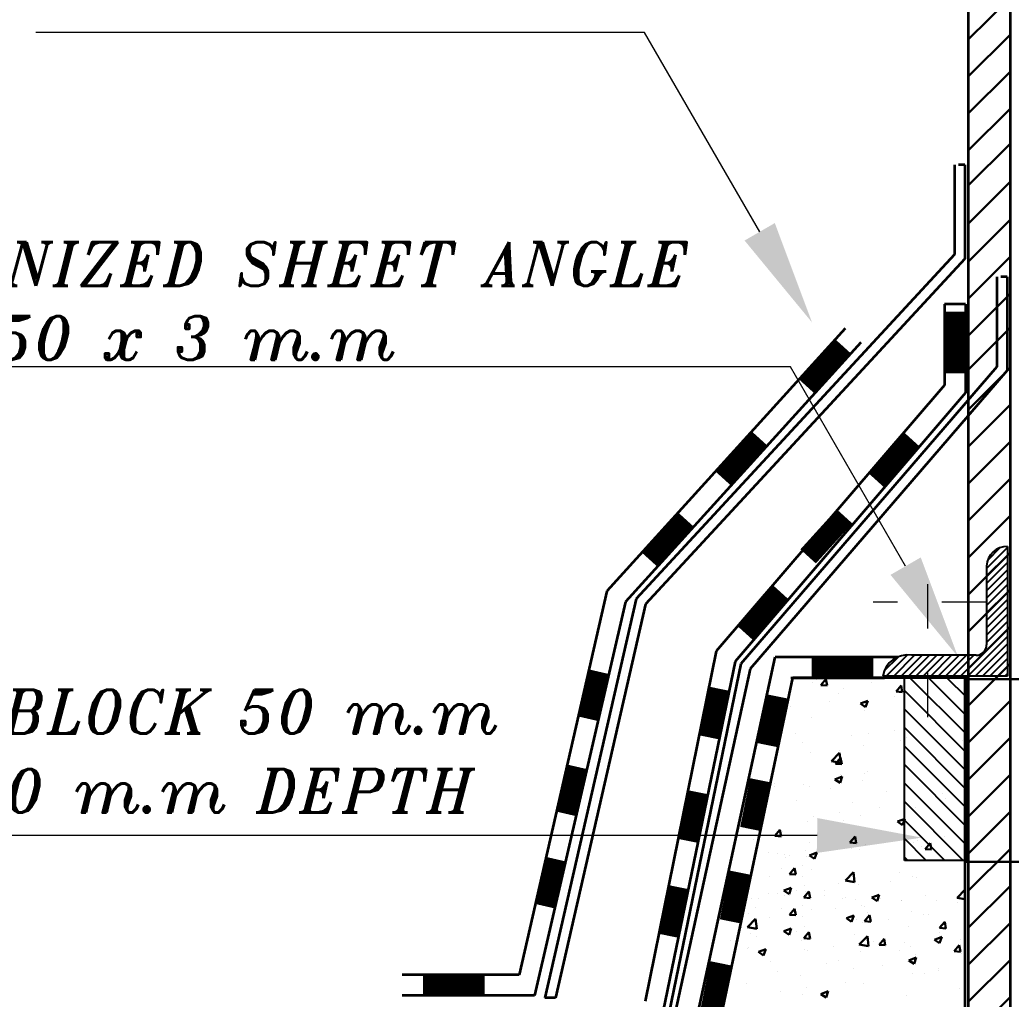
# Model space of a CAD drawing. Extents: x 594 to 813, y 174 to 240.
# Drawn here: x 622.821 to 625.056, y 225.245 to 227.453 of the extents above; entities that cross this region are included whole.
import ezdxf

# ---------------------------------------------------------------- set-up
doc = ezdxf.new("R2010")
doc.units = 0
doc.header["$MEASUREMENT"] = 0
doc.header["$PDMODE"] = 35
doc.header["$PDSIZE"] = 0.5
doc.linetypes.add('CENTER', pattern=[50.8, 31.75, -6.35, 6.35, -6.35])
doc.layers.get('0').update_dxf_attribs({"linetype": 'CONTINUOUS', "lineweight": 30})
doc.layers.get('Defpoints').update_dxf_attribs({"linetype": 'CONTINUOUS'})
for name, color, linetype, lineweight in [('3', 3, 'CONTINUOUS', 25), ('5', 5, 'CONTINUOUS', 35), ('AC.REF(S). PIPING', 3, 'CONTINUOUS', 30), ('text', 72, 'CONTINUOUS', 15)]:
    doc.layers.add(name, color=color, linetype=linetype, lineweight=lineweight)
doc.layers.add('Duct', color=4, linetype='CONTINUOUS')
doc.styles.add('ROMANC', font='italict.shx')
doc.dimstyles.get("Standard").update_dxf_attribs({"dimtxt": 0.12, "dimasz": 0.05, "dimexe": 0.18, "dimexo": 0.0625, "dimgap": 0.09, "dimtad": 0, "dimtih": 1, "dimtoh": 1, "dimzin": 0, "dimdsep": 46, "dimtxsty": 'Standard', "dimblk": 'DOT', "dimcen": 0.09, "dimadec": 0, "dimazin": 0, "dimtfac": 1, "dimtofl": 0, "dimtmove": 0, "dimatfit": 3, "dimldrblk": 'DOT', "dimfxl": 1, "dimtolj": 1, "dimtzin": 0, "dimarcsym": 0})

# ---------------------------------------------------------------- blocks, each defined once
blk = doc.blocks.new('*X223')
at = {"color": 0}
for p, q in [((471.437, 168.795), (472.437, 169.795)), ((471.49, 169.202), (472.087, 169.798)), ((471.437, 168.441), (472.437, 169.441)), ((471.437, 168.088), (472.437, 169.088)), ((471.437, 167.734), (472.437, 168.734)), ((471.437, 167.381), (472.437, 168.381)), ((471.437, 167.027), (472.437, 168.027)), ((471.437, 166.674), (472.437, 167.674)), ((471.437, 166.32), (472.437, 167.32)), ((471.437, 165.967), (472.437, 166.967)), ((471.437, 165.613), (472.437, 166.613)), ((471.437, 165.259), (472.437, 166.259)), ((470.183, 163.652), (472.437, 165.906)), ((470.536, 163.652), (472.437, 165.552)), ((470.89, 163.652), (472.437, 165.199)), ((471.243, 163.652), (472.437, 164.845)), ((466.548, 163.906), (467.224, 164.582)), ((466.647, 163.652), (467.647, 164.652)), ((467.001, 163.652), (468.001, 164.652)), ((467.354, 163.652), (468.354, 164.652)), ((467.708, 163.652), (468.708, 164.652)), ((468.061, 163.652), (469.061, 164.652)), ((468.415, 163.652), (469.415, 164.652)), ((468.768, 163.652), (469.768, 164.652)), ((469.122, 163.652), (470.122, 164.652)), ((469.475, 163.652), (470.475, 164.652)), ((469.829, 163.652), (470.829, 164.652)), ((471.597, 163.652), (472.437, 164.492)), ((471.95, 163.652), (472.437, 164.138)), ((472.304, 163.652), (472.437, 163.785))]:
    blk.add_line(p, q, dxfattribs=at)
blk = doc.blocks.new('*X222')
at = {"color": 0}
for p, q in [((431.252, 160.784), (434.063, 163.595)), ((431.252, 161.668), (433.179, 163.595)), ((431.252, 162.551), (432.295, 163.595)), ((431.252, 163.435), (431.411, 163.595)), ((431.947, 160.594), (434.947, 163.595)), ((432.831, 160.594), (435.831, 163.595)), ((433.714, 160.594), (436.715, 163.595)), ((434.598, 160.594), (437.598, 163.595)), ((435.482, 160.594), (438.482, 163.595)), ((436.366, 160.594), (439.366, 163.595)), ((437.25, 160.594), (439.997, 163.342)), ((438.134, 160.594), (439.997, 162.458)), ((439.018, 160.594), (439.997, 161.574)), ((439.902, 160.594), (439.997, 160.69))]:
    blk.add_line(p, q, dxfattribs=at)
blk = doc.blocks.new('*D262')
at = {"color": 0, "lineweight": -2, "transparency": 16777216}
for p, q in [((913043.8, 106488.1), (913331.5, 106488.1)), ((913331.3, 106487.9), (913331.3, 106148.1)), ((913039.5, 106147.9), (913331.5, 106147.9))]:
    blk.add_line(p, q, dxfattribs=at)
at = {"color": 0, "transparency": 16777216}
for points in [[(913331.3, 106487.9), (913331.3, 106487.9), (913331.3, 106488.1)], [(913331.3, 106148.1), (913331.3, 106148.1), (913331.3, 106147.9)]]:
    blk.add_solid(points, dxfattribs=at)
at = {"layer": 'Defpoints', "color": 0, "transparency": 16777216}
for p in [(913043.7, 106488.1), (913039.5, 106147.9), (913331.3, 106147.9)]:
    blk.add_point(p, dxfattribs=at)
blk = doc.blocks.new('_Dot')
at = {"color": 0, "linetype": 'ByBlock', "lineweight": -2}
blk.add_line((-0.5, 0), (-1, 0), dxfattribs=at)
at = {"color": 0, "linetype": 'ByBlock', "const_width": 0.5}
blk.add_lwpolyline([(-0.25, 0, 1), (0.25, 0, 1)], format="xyb", close=True, dxfattribs=at)
blk = doc.blocks.new('A$C5DD3573E')
at = {"color": 0}
for p, q in [((-33533.694, -3923.078), (-33455.652, -3845.036)), ((-33533.694, -3992.057), (-33455.652, -3914.016)), ((-33533.694, -4061.037), (-33455.652, -3982.996)), ((-33533.694, -4130.017), (-33455.652, -4051.975)), ((-33533.694, -4195.108), (-33455.652, -4117.066)), ((-33533.694, -4266.116), (-33455.652, -4188.075)), ((-33533.694, -4336.956), (-33455.652, -4258.914)), ((-33533.694, -4405.936), (-33455.652, -4327.894)), ((-33533.694, -4474.916), (-33455.652, -4396.874)), ((-33533.694, -4538.315), (-33455.652, -4460.274)), ((-33533.694, -4612.875), (-33455.652, -4534.833)), ((-33533.694, -4681.855), (-33455.652, -4603.813)), ((-33533.694, -4750.834), (-33455.652, -4672.793)), ((-33533.694, -4819.814), (-33455.652, -4741.773)), ((-33533.694, -4888.794), (-33455.652, -4810.752)), ((-33533.694, -4957.774), (-33455.652, -4879.732)), ((-33533.694, -5026.753), (-33455.652, -4948.712)), ((-33533.694, -5095.733), (-33455.652, -5017.691)), ((-33533.694, -5164.713), (-33455.652, -5086.671)), ((-33817.277, -5116.322), (-33817.277, -5116.322)), ((-33808.127, -5125.95), (-33798.722, -5114.741)), ((-33796.467, -5126.971), (-33798.723, -5114.741)), ((-33823.042, -5121.123), (-33823.042, -5121.123)), ((-33808.127, -5125.95), (-33796.466, -5126.97)), ((-33765.975, -5132.136), (-33765.975, -5132.136)), ((-33713.126, -5120.723), (-33713.126, -5120.723)), ((-33668.187, -5138.193), (-33658.781, -5126.984)), ((-33656.527, -5139.214), (-33658.783, -5126.984)), ((-33619.338, -5133.111), (-33619.338, -5133.111)), ((-33608.975, -5125.123), (-33608.975, -5125.123)), ((-33776.14, -5142.53), (-33776.14, -5142.53)), ((-33671.989, -5146.93), (-33671.989, -5146.93)), ((-33668.187, -5138.193), (-33656.525, -5139.214)), ((-33668.181, -5139.541), (-33668.181, -5139.541)), ((-33567.838, -5151.331), (-33567.838, -5151.331)), ((-33865.291, -5165.491), (-33865.291, -5165.491)), ((-33791.399, -5155.763), (-33791.399, -5155.763)), ((-33734.647, -5160.492), (-33720.986, -5155.248)), ((-33734.647, -5160.492), (-33724.942, -5167.038)), ((-33724.944, -5167.039), (-33720.988, -5155.249)), ((-33533.694, -5233.693), (-33455.652, -5155.651)), ((-33825.414, -5186.072), (-33825.414, -5186.072)), ((-33726.866, -5173.582), (-33726.866, -5173.582)), ((-33893.627, -5226.758), (-33888.873, -5229.966)), ((-33856.094, -5215.495), (-33856.094, -5215.495)), ((-33751.943, -5219.896), (-33751.943, -5219.896)), ((-33719.507, -5216.492), (-33719.507, -5216.492)), ((-33670.664, -5210.062), (-33670.664, -5210.062)), ((-33647.792, -5224.297), (-33647.792, -5224.297)), ((-33533.694, -5302.672), (-33455.652, -5224.631)), ((-33842.725, -5232.714), (-33842.725, -5232.714)), ((-33729.238, -5238.531), (-33729.238, -5238.531)), ((-33660.249, -5229.017), (-33660.249, -5229.017)), ((-33543.641, -5228.697), (-33543.641, -5228.697)), ((-33827.787, -5251.021), (-33827.787, -5251.021)), ((-33788.513, -5268.071), (-33773.317, -5252.234)), ((-33781.056, -5272.706), (-33771.651, -5261.497)), ((-33774.031, -5248.548), (-33774.031, -5248.548)), ((-33771.163, -5270.762), (-33773.318, -5252.233)), ((-33769.396, -5273.726), (-33771.652, -5261.497)), ((-33788.513, -5268.071), (-33771.161, -5270.763)), ((-33781.056, -5272.706), (-33769.395, -5273.726)), ((-33648.098, -5277.285), (-33648.098, -5277.285)), ((-33782.119, -5301.972), (-33768.458, -5296.728)), ((-33772.415, -5308.518), (-33768.459, -5296.728)), ((-33770.832, -5293.444), (-33770.832, -5293.444)), ((-33727.281, -5291.386), (-33727.281, -5291.386)), ((-33721.99, -5287.013), (-33721.99, -5287.013)), ((-33533.694, -5371.652), (-33455.652, -5293.61)), ((-33894.087, -5315.193), (-33894.087, -5315.193)), ((-33894.051, -5309.666), (-33894.051, -5309.666)), ((-33841.063, -5310.917), (-33841.063, -5310.917)), ((-33830.159, -5315.97), (-33830.159, -5315.97)), ((-33782.119, -5301.972), (-33772.414, -5308.518)), ((-33731.611, -5303.48), (-33731.611, -5303.48)), ((-33789.936, -5319.593), (-33789.936, -5319.593)), ((-33685.785, -5323.994), (-33685.785, -5323.994)), ((-33581.634, -5328.394), (-33581.634, -5328.394)), ((-33852.95, -5341.4), (-33852.95, -5341.4)), ((-33748.799, -5345.801), (-33748.799, -5345.801)), ((-33699.424, -5354.237), (-33699.424, -5354.237)), ((-33644.648, -5350.201), (-33644.648, -5350.201)), ((-33632.649, -5353.801), (-33632.649, -5353.801)), ((-33576.206, -5338.015), (-33576.206, -5338.015)), ((-33540.497, -5354.602), (-33540.497, -5354.602)), ((-33822.158, -5370.395), (-33822.158, -5370.395)), ((-33773.316, -5363.965), (-33773.316, -5363.965)), ((-33733.983, -5368.429), (-33733.983, -5368.429)), ((-33652.769, -5359.664), (-33652.769, -5359.664)), ((-33533.694, -5440.632), (-33455.652, -5362.59)), ((-33832.532, -5380.919), (-33832.532, -5380.919)), ((-33766.551, -5379.195), (-33766.551, -5379.195)), ((-33665.66, -5380.525), (-33651.999, -5375.281)), ((-33665.66, -5380.525), (-33655.955, -5387.071)), ((-33655.956, -5387.071), (-33652, -5375.281)), ((-33893.926, -5407.219), (-33884.52, -5396.009)), ((-33893.926, -5407.219), (-33882.264, -5408.239)), ((-33882.266, -5408.239), (-33884.522, -5396.009)), ((-33880.333, -5398.726), (-33880.333, -5398.726)), ((-33753.985, -5419.462), (-33744.58, -5408.252)), ((-33742.326, -5420.482), (-33744.581, -5408.253)), ((-33578.689, -5408.536), (-33578.689, -5408.536)), ((-33932.904, -5414.366), (-33932.904, -5414.366)), ((-33828.753, -5418.766), (-33828.753, -5418.766)), ((-33753.985, -5419.462), (-33742.324, -5420.482)), ((-33724.602, -5423.167), (-33724.602, -5423.167)), ((-33635.021, -5418.75), (-33635.021, -5418.75)), ((-33627.532, -5414.966), (-33627.532, -5414.966)), ((-33620.451, -5427.568), (-33620.451, -5427.568)), ((-33614.045, -5431.705), (-33604.639, -5420.496)), ((-33602.385, -5432.726), (-33604.641, -5420.496)), ((-33905.562, -5438.933), (-33905.562, -5438.933)), ((-33888.388, -5439.41), (-33888.388, -5439.41)), ((-33875.968, -5442.141), (-33875.968, -5442.141)), ((-33873.484, -5447.346), (-33873.484, -5447.346)), ((-33866.746, -5442.737), (-33866.746, -5442.737)), ((-33837.276, -5435.09), (-33837.276, -5435.09)), ((-33834.904, -5445.868), (-33834.904, -5445.868)), ((-33829.59, -5443.452), (-33815.93, -5438.208)), ((-33829.59, -5443.452), (-33819.886, -5449.998)), ((-33824.642, -5440.916), (-33824.642, -5440.916)), ((-33819.887, -5449.998), (-33815.931, -5438.208)), ((-33750.75, -5431.188), (-33750.75, -5431.188)), ((-33736.356, -5433.378), (-33736.356, -5433.378)), ((-33614.045, -5431.705), (-33602.383, -5432.725)), ((-33533.694, -5509.611), (-33455.652, -5431.57)), ((-33935.078, -5459.605), (-33935.078, -5459.605)), ((-33880.908, -5467.081), (-33880.908, -5467.081)), ((-33866.855, -5478.248), (-33857.449, -5467.038)), ((-33855.195, -5479.268), (-33857.451, -5467.038)), ((-33842.021, -5462.012), (-33842.021, -5462.012)), ((-33904.728, -5483.339), (-33904.728, -5483.339)), ((-33866.855, -5478.248), (-33855.193, -5479.268)), ((-33841.638, -5482.249), (-33841.638, -5482.249)), ((-33825.609, -5468.944), (-33825.609, -5468.944)), ((-33762.646, -5490.419), (-33747.45, -5474.582)), ((-33745.296, -5493.11), (-33747.452, -5474.581)), ((-33660.824, -5476.075), (-33660.824, -5476.075)), ((-33637.394, -5483.699), (-33637.394, -5483.699)), ((-33630.015, -5485.487), (-33630.015, -5485.487)), ((-33877.062, -5509.205), (-33863.401, -5503.961)), ((-33867.359, -5515.751), (-33863.403, -5503.961)), ((-33839.649, -5500.039), (-33839.649, -5500.039)), ((-33774.606, -5495.606), (-33774.606, -5495.606)), ((-33762.646, -5490.419), (-33745.294, -5493.111)), ((-33738.728, -5498.327), (-33738.728, -5498.327)), ((-33678.858, -5491.917), (-33678.858, -5491.917)), ((-33533.694, -5578.591), (-33455.652, -5500.55)), ((-33970.897, -5514.063), (-33970.897, -5514.063)), ((-33905.562, -5514.66), (-33905.562, -5514.66)), ((-33888.388, -5515.137), (-33888.388, -5515.137)), ((-33877.062, -5509.205), (-33867.357, -5515.751)), ((-33875.968, -5517.867), (-33875.968, -5517.867)), ((-33866.746, -5518.464), (-33866.746, -5518.464)), ((-33853.402, -5509.364), (-33853.402, -5509.364)), ((-33839.784, -5522.027), (-33830.378, -5510.817)), ((-33839.784, -5522.027), (-33828.122, -5523.047)), ((-33837.276, -5510.817), (-33837.276, -5510.817)), ((-33828.124, -5523.047), (-33830.38, -5510.817)), ((-33802.076, -5508.139), (-33802.076, -5508.139)), ((-33801.411, -5519.061), (-33801.411, -5519.061)), ((-33713.131, -5522.004), (-33699.471, -5516.761)), ((-33713.131, -5522.004), (-33703.426, -5528.551)), ((-33703.428, -5528.551), (-33699.472, -5516.761)), ((-33614.074, -5518.914), (-33614.074, -5518.914)), ((-33554.423, -5522.713), (-33539.91, -5507.587)), ((-33937.45, -5524.554), (-33937.45, -5524.554)), ((-33929.76, -5540.271), (-33929.76, -5540.271)), ((-33924.81, -5524.298), (-33924.81, -5524.298)), ((-33842.021, -5537.738), (-33842.021, -5537.738)), ((-33767.126, -5523.277), (-33767.126, -5523.277)), ((-33762.595, -5522.864), (-33762.595, -5522.864)), ((-33743.473, -5525.248), (-33743.473, -5525.248)), ((-33732.667, -5536.413), (-33732.667, -5536.413)), ((-33727.856, -5538.445), (-33727.856, -5538.445)), ((-33697.26, -5523.461), (-33697.26, -5523.461)), ((-33658.775, -5526.685), (-33658.775, -5526.685)), ((-33658.444, -5527.265), (-33658.444, -5527.265)), ((-33593.11, -5527.862), (-33593.11, -5527.862)), ((-33554.423, -5522.713), (-33539.91, -5524.964)), ((-33554.293, -5531.665), (-33554.293, -5531.665)), ((-33942.195, -5551.476), (-33942.195, -5551.476)), ((-33904.728, -5559.065), (-33904.728, -5559.065)), ((-33880.908, -5542.807), (-33880.908, -5542.807)), ((-33866.855, -5553.974), (-33857.449, -5542.765)), ((-33866.855, -5553.974), (-33855.193, -5554.995)), ((-33855.195, -5554.995), (-33857.451, -5542.765)), ((-33841.638, -5557.975), (-33841.638, -5557.975)), ((-33825.609, -5544.671), (-33825.609, -5544.671)), ((-33781.51, -5542.843), (-33781.51, -5542.843)), ((-33760.603, -5560.507), (-33746.942, -5555.264)), ((-33750.9, -5567.054), (-33746.944, -5555.264)), ((-33726.914, -5566.217), (-33717.509, -5555.008)), ((-33721.458, -5549.072), (-33721.458, -5549.072)), ((-33715.255, -5567.238), (-33717.511, -5555.008)), ((-33639.766, -5548.648), (-33639.766, -5548.648)), ((-33617.307, -5553.472), (-33617.307, -5553.472)), ((-33607.449, -5552.71), (-33607.449, -5552.71)), ((-33955.42, -5577.506), (-33955.42, -5577.506)), ((-33945.003, -5577.497), (-33929.806, -5561.659)), ((-33945.003, -5577.497), (-33927.651, -5580.188)), ((-33927.653, -5580.188), (-33929.808, -5561.659)), ((-33839.649, -5575.766), (-33839.649, -5575.766)), ((-33760.603, -5560.507), (-33750.898, -5567.054)), ((-33741.101, -5563.276), (-33741.101, -5563.276)), ((-33730.184, -5568.869), (-33730.184, -5568.869)), ((-33726.914, -5566.217), (-33715.253, -5567.238)), ((-33681.341, -5562.439), (-33681.341, -5562.439)), ((-33644.511, -5575.569), (-33644.511, -5575.569)), ((-33586.974, -5578.461), (-33577.568, -5567.251)), ((-33575.314, -5579.481), (-33577.57, -5567.252)), ((-33533.694, -5647.571), (-33455.652, -5569.529)), ((-33939.823, -5589.503), (-33939.823, -5589.503)), ((-33927.294, -5594.819), (-33927.294, -5594.819)), ((-33877.062, -5584.932), (-33863.401, -5579.688)), ((-33877.062, -5584.932), (-33867.357, -5591.478)), ((-33867.359, -5591.478), (-33863.403, -5579.688)), ((-33853.402, -5585.091), (-33853.402, -5585.091)), ((-33839.784, -5597.753), (-33830.378, -5586.544)), ((-33828.124, -5598.774), (-33830.38, -5586.544)), ((-33745.845, -5590.197), (-33745.845, -5590.197)), ((-33736.78, -5609.791), (-33721.583, -5593.953)), ((-33719.43, -5612.482), (-33721.585, -5593.953)), ((-33596.672, -5600.557), (-33583.011, -5595.313)), ((-33586.974, -5578.461), (-33575.312, -5579.481)), ((-33586.969, -5607.103), (-33583.013, -5595.313)), ((-33586.883, -5587.414), (-33586.883, -5587.414)), ((-33976.136, -5601.249), (-33976.136, -5601.249)), ((-33943.556, -5614.357), (-33943.556, -5614.357)), ((-33844.394, -5602.687), (-33844.394, -5602.687)), ((-33839.784, -5597.753), (-33828.122, -5598.774)), ((-33783.993, -5613.364), (-33783.993, -5613.364)), ((-33736.78, -5609.791), (-33719.428, -5612.482)), ((-33710.101, -5603.636), (-33710.101, -5603.636)), ((-33699.844, -5609.997), (-33690.438, -5598.787)), ((-33699.844, -5609.997), (-33688.182, -5611.017)), ((-33688.184, -5611.017), (-33690.44, -5598.787)), ((-33653.344, -5606.722), (-33653.344, -5606.722)), ((-33642.138, -5613.597), (-33642.138, -5613.597)), ((-33596.672, -5600.557), (-33586.967, -5607.103)), ((-33559.903, -5622.24), (-33550.497, -5611.03)), ((-33548.243, -5623.26), (-33550.499, -5611.031)), ((-33547.617, -5600.626), (-33547.617, -5600.626)), ((-33541.965, -5599.859), (-33541.965, -5599.859)), ((-33944.567, -5616.425), (-33944.567, -5616.425)), ((-33924.534, -5623.435), (-33910.873, -5618.191)), ((-33924.534, -5623.435), (-33914.829, -5629.981)), ((-33914.831, -5629.981), (-33910.875, -5618.191)), ((-33839.405, -5618.758), (-33839.405, -5618.758)), ((-33832.836, -5619.795), (-33832.836, -5619.795)), ((-33735.254, -5623.159), (-33735.254, -5623.159)), ((-33661.399, -5620.157), (-33661.399, -5620.157)), ((-33631.103, -5627.559), (-33631.103, -5627.559)), ((-33559.903, -5622.24), (-33548.241, -5623.26)), ((-33546.71, -5626.78), (-33546.71, -5626.78)), ((-33902.419, -5640.565), (-33902.419, -5640.565)), ((-33798.268, -5644.965), (-33798.268, -5644.965)), ((-33775.181, -5639.688), (-33775.181, -5639.688)), ((-33694.117, -5649.366), (-33694.117, -5649.366)), ((-33646.883, -5640.518), (-33646.883, -5640.518)), ((-33644.144, -5639.06), (-33630.483, -5633.816)), ((-33644.144, -5639.06), (-33634.439, -5645.606)), ((-33634.441, -5645.606), (-33630.485, -5633.816)), ((-33533.694, -5716.551), (-33455.652, -5638.509)), ((-33888.963, -5659.219), (-33888.963, -5659.219)), ((-33846.766, -5667.636), (-33846.766, -5667.636)), ((-33748.218, -5655.146), (-33748.218, -5655.146)), ((-33638.209, -5664.366), (-33638.209, -5664.366)), ((-33614.649, -5662.996), (-33614.649, -5662.996)), ((-33589.966, -5653.766), (-33589.966, -5653.766)), ((-33589.367, -5657.936), (-33589.367, -5657.936)), ((-33946.94, -5681.374), (-33946.94, -5681.374)), ((-33761.427, -5680.588), (-33761.427, -5680.588)), ((-33728.431, -5682.526), (-33728.431, -5682.526)), ((-33884.162, -5696.746), (-33884.162, -5696.746)), ((-33842.213, -5702.057), (-33842.213, -5702.057)), ((-33835.319, -5690.316), (-33835.319, -5690.316)), ((-33808.075, -5701.987), (-33794.414, -5696.743)), ((-33808.075, -5701.987), (-33798.37, -5708.533)), ((-33798.372, -5708.533), (-33794.416, -5696.743)), ((-33649.256, -5705.467), (-33649.256, -5705.467)), ((-33549.082, -5691.729), (-33549.082, -5691.729)), ((-33533.694, -5785.53), (-33455.652, -5707.489))]:
    blk.add_line(p, q, dxfattribs=at)
at = {"layer": '3'}
for p, q in [((-33460.449, -4867.603), (-33460.449, -5109.532)), ((-33499.469, -4904.168), (-33499.469, -5051.001)), ((-33518.98, -5070.511), (-33639.174, -5070.511)), ((-33460.449, -5109.532), (-33692.955, -5109.532))]:
    blk.add_line(p, q, dxfattribs=at)
for centre, radius, start, end in [((-33461.677, -4905.396), 37.813, 88.139007, 178.139007), ((-33518.98, -5051.001), 19.51, 270, 0), ((-33646.554, -5116.912), 46.984, 80.962896, 170.962896)]:
    blk.add_arc(centre, radius, start, end, dxfattribs=at)
at = {"layer": '5'}
for p, q in [((-33533.694, -2622.81), (-33533.694, -4303.342)), ((-33455.652, -2622.81), (-33455.652, -4303.342)), ((-33533.694, -4098.154), (-33533.694, -6627.811)), ((-33455.652, -4098.154), (-33455.652, -6627.811)), ((-33559.535, -4156.694), (-33559.535, -4323.803)), ((-33540.025, -4156.694), (-33551.731, -4156.694)), ((-33540.025, -4156.694), (-33540.025, -4331.435)), ((-33559.535, -4323.803), (-34152.214, -4965.404)), ((-33540.025, -4331.435), (-34134.879, -4975.391)), ((-33480.676, -4365.298), (-33480.676, -4532.798)), ((-33461.166, -4365.298), (-33472.872, -4365.298)), ((-33461.166, -4365.298), (-33461.166, -4540.039)), ((-33538.77, -4416.29), (-33577.791, -4416.29)), ((-33577.791, -4416.29), (-33577.791, -4566.84)), ((-33538.77, -4416.29), (-33538.77, -4581.276)), ((-33762.973, -4461.418), (-34206.85, -4950.96)), ((-33734.066, -4487.628), (-34172.169, -4970.803)), ((-33480.676, -4532.798), (-33957.123, -5086.26)), ((-33461.166, -4540.039), (-33939.675, -5095.897)), ((-33577.791, -4566.84), (-34003.092, -5062.965)), ((-33538.77, -4581.276), (-33968.063, -5082.058)), ((-34206.85, -4950.96), (-34370.301, -5665.787)), ((-34152.214, -4965.404), (-34322.794, -5708.972)), ((-34172.169, -4970.803), (-34341.612, -5704.808)), ((-34134.879, -4975.391), (-34302.374, -5708.972)), ((-34003.092, -5062.965), (-34135.698, -5714.909)), ((-34043.169, -5764.451), (-33893.385, -5073.975)), ((-33665.631, -5073.975), (-33893.385, -5073.975)), ((-33968.063, -5082.058), (-34106.602, -5753.93)), ((-33957.123, -5086.26), (-34095.01, -5756.247)), ((-33939.675, -5095.897), (-34084.917, -5759.352)), ((-34008.16, -5811.925), (-33860.404, -5112.695)), ((-33689.947, -5112.996), (-33864.231, -5112.996)), ((-33539.91, -5112.695), (-33860.404, -5112.695)), ((-33539.91, -5112.695), (-33539.91, -6319.196)), ((-34370.301, -5665.787), (-34588.217, -5665.787)), ((-34341.612, -5704.808), (-34588.217, -5704.808)), ((-34302.374, -5708.972), (-34322.794, -5708.972))]:
    blk.add_line(p, q, dxfattribs=at)
at = {"layer": '5', "const_width": 39.021}
for points in [[(-33558.432, -4544.82), (-33558.432, -4429.894)], [(-33834.163, -4569.875), (-33766.393, -4495.132)], [(-33990.29, -4741.065), (-33922.519, -4666.322)], [(-33706.226, -4743.232), (-33638.456, -4668.489)], [(-34126.9, -4892.752), (-34059.13, -4818.009)], [(-33831.995, -4886.251), (-33764.224, -4811.508)], [(-33949.09, -5029.27), (-33881.319, -4954.527)], [(-33825.153, -5093.02), (-33710.226, -5093.02)], [(-34220.783, -5101.373), (-34241.014, -5189.01)], [(-33996.825, -5133.003), (-34015.275, -5223.715)], [(-33889.391, -5147.213), (-33907.842, -5237.925)], [(-34263.441, -5278.203), (-34283.672, -5365.84)], [(-33920.989, -5303.518), (-33939.44, -5394.23)], [(-34037.902, -5325.622), (-34056.353, -5416.334)], [(-34302.939, -5450.297), (-34323.169, -5537.934)], [(-33958.907, -5475.612), (-33977.358, -5566.324)], [(-34074.24, -5502.452), (-34092.691, -5593.165)], [(-33995.245, -5644.548), (-34013.696, -5735.261)], [(-34549.406, -5683.05), (-34434.479, -5683.05)]]:
    blk.add_lwpolyline(points, dxfattribs=at)
at = {"layer": 'Duct'}
blk.add_line((-33455.652, -2622.81), (-33455.652, -6604.225), dxfattribs=at)
blk.add_lwpolyline([(-33652.719, -5452.891), (-33652.719, -5111.642), (-33535.653, -5111.642), (-33535.653, -5452.891)], close=True, dxfattribs=at)
at = {"layer": 'text'}
for p, q in [((-34136.851, -3909.549), (-35270.871, -3909.549)), ((-33922.237, -4281.273), (-34136.851, -3909.549)), ((-33864.92, -4532.664), (-35597.048, -4532.664)), ((-33650.305, -4904.387), (-33864.92, -4532.664)), ((-33815.267, -5406.394), (-35804.045, -5406.394))]:
    blk.add_line(p, q, dxfattribs=at)
at = {"layer": 'text', "linetype": 'CENTER'}
for p, q in [((-33609.781, -4937.955), (-33609.781, -5230.436)), ((-33335.114, -4971.703), (-33711.093, -4971.703))]:
    blk.add_line(p, q, dxfattribs=at)
at = {"layer": 'text'}
for points in [[(-33950.398, -4297.531), (-33894.076, -4265.014), (-33824.685, -4450.238)], [(-33678.466, -4920.646), (-33622.145, -4888.129), (-33552.753, -5073.352)], [(-33815.93, -5438.905), (-33814.603, -5373.884), (-33620.203, -5410.375)]]:
    blk.add_solid(points, dxfattribs=at)
at = {"layer": 'Duct', "xscale": 39.02082603963208, "yscale": 39.02082603963208, "zscale": 39.02082603963208}
blk.add_blockref('*X223', (-51895.319, -11495.361), dxfattribs=at)
at = {"layer": 'Duct', "xscale": 39.02082603957524, "yscale": 39.02082603957524, "zscale": 39.02082603957524, "rotation": 90}
blk.add_blockref('*X222', (-27269.124, -22280.701), dxfattribs=at)
at = {"layer": 'text', "color": 3, "style": 'ROMANC'}
for s, p in [('GALVANIZED SHEET ANGLE', (-35681.871, -4382.08)), ('50 X 50 x 3 m.m', (-35681.871, -4519.874)), ('WOODEN BLOCK 50 m.m', (-35880.87, -5216.349)), ('THICK. 10 m.m DEPTH', (-35864.008, -5363.801))]:
    blk.add_text(s, height=81.29339, dxfattribs=at).set_placement(p)
dim = blk.add_linear_dim(base=(-33248.074, -5455.511), p1=(-33535.653, -5115.375), p2=(-33539.91, -5455.511), angle=90, text=' ', dimstyle='Standard')
dim.commit()
dim.dimension.update_dxf_attribs({"geometry": '*D262', "text_midpoint": (-33248.074, -5285.443), "insert": (-946579.388, -111603.438)})

msp = doc.modelspace()

# ---------------------------------------------------------------- block references
at = {"layer": 'AC.REF(S). PIPING', "linetype": 'Continuous', "xscale": 0.0012099999999862, "yscale": 0.0012099999999862, "zscale": 0.0012099999999862}
msp.add_blockref('A$C5DD3573E', (665.5351, 232.1557), dxfattribs=at)

doc.saveas('drawing.dxf')
